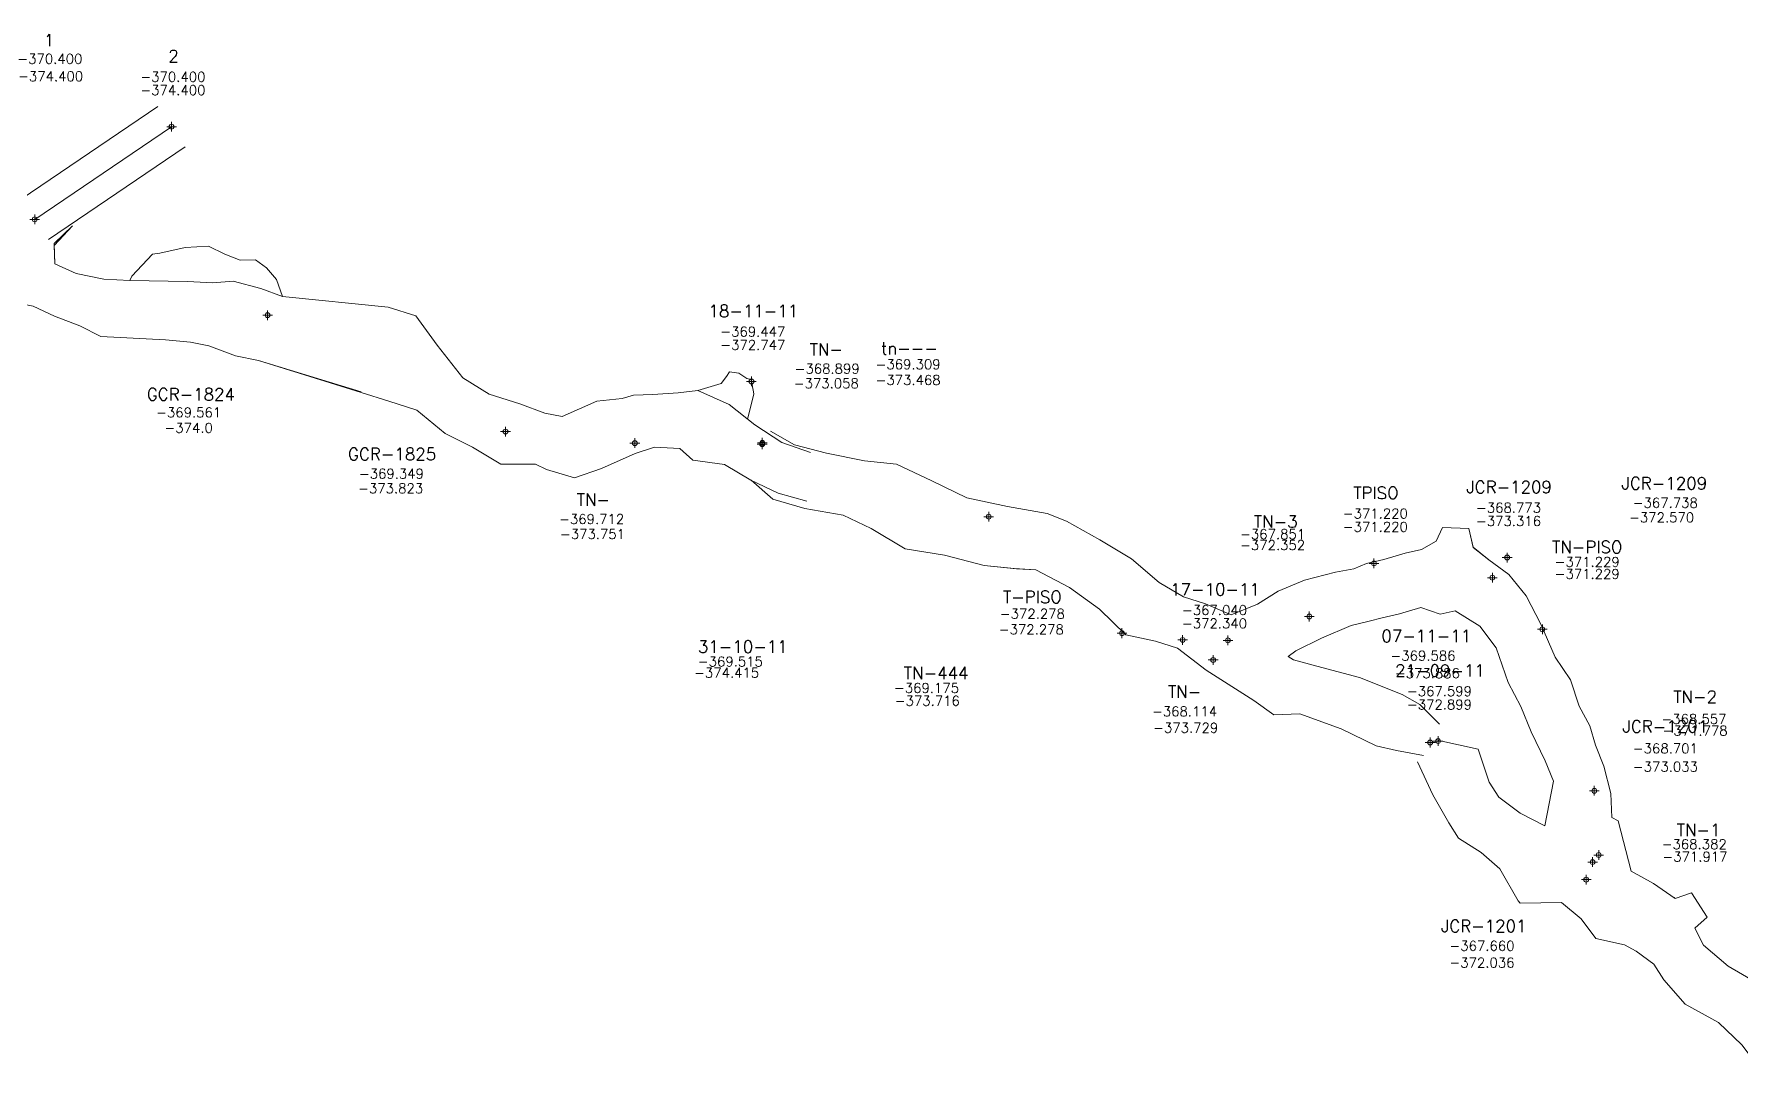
# Model space of a CAD drawing. Extents: x 0 to 99091, y -1812 to 13278.
# Drawn here: x 10511.8 to 10687.1, y 9910.7 to 10016.4 of the extents above; entities that cross this region are included whole.
import ezdxf
from ezdxf.enums import TextEntityAlignment as Align

# ---------------------------------------------------------------- set-up
doc = ezdxf.new("R2010")
doc.units = 0
doc.header["$MEASUREMENT"] = 0
doc.header["$PDMODE"] = 34
doc.header["$PDSIZE"] = 0.5
for name, color, linetype in [('F-440-8181-E-SCR', 1, 'Continuous'), ('F-450-7820-W-FI2', 7, 'Continuous'), ('F-450-7820-W-FIC', 226, 'Continuous'), ('F-450-7820-W-SCR', 1, 'Continuous')]:
    doc.layers.add(name, color=color, linetype=linetype)
doc.styles.add('ROMAND', font='ROMAND.SHX')
doc.styles.add('ROMANS', font='ROMANS.SHX', dxfattribs={"width": 2.5})

# ---------------------------------------------------------------- blocks, each defined once
blk = doc.blocks.new('F2')
at = {"lineweight": 0}
blk.add_point((0, 0), dxfattribs=at)
at = {"lineweight": 0, "style": 'ROMAND'}
for tag, height, p in [('NOMBRE', 1.25, (0.2, 6.62)), ('CIELO', 1, (0.14, 4.62)), ('PISO', 1, (0.14, 3.25))]:
    blk.add_attdef(tag, text='', height=height, dxfattribs=at).set_placement(p, align=Align.CENTER)
at = {"lineweight": 0, "style": 'ROMANS', "flags": 1}
for tag, p in [('MINA', (-0.07, -3.26)), ('LOCALIZACION', (-0.07, -4.93)), ('ESTRUCTURA', (-0.07, -6.62)), ('NIVEL', (-0.07, -8.29)), ('OBRA', (-0.07, -10.12)), ('ATRAS', (-0.07, -13.48)), ('FECHA', (-0.07, -11.79)), ('TOPOGRAFO', (2.67, -15.3))]:
    blk.add_attdef(tag, text='', height=1.25, dxfattribs=at).set_placement(p, align=Align.CENTER)

msp = doc.modelspace()

# ---------------------------------------------------------------- linework, layer by layer
at = {"color": 3, "linetype": 'Continuous', "lineweight": 0, "ltscale": 5, "flags": 128}
for points in [[(10510.41089, 9999.42881), (10524.46589, 10008.94981)], [(10513.21511, 9995.28919), (10527.27011, 10004.81019)]]:
    msp.add_lwpolyline(points, dxfattribs=at)
at = {"color": 1, "linetype": 'Continuous', "lineweight": 0, "ltscale": 5, "elevation": -370.4, "flags": 128}
msp.add_lwpolyline([(10511.813, 9997.359), (10525.868, 10006.88)], dxfattribs=at)
at = {"layer": 'F-440-8181-E-SCR', "color": 1, "linetype": 'Continuous', "lineweight": 0, "flags": 128}
for points, elevation in [([(10537.27826, 9989.42001), (10548.11066, 9988.34715)], -367.83097), ([(10537.27826, 9989.42001), (10548.11066, 9988.34715)], -372.93097), ([(10534.81158, 9982.86902), (10545.34645, 9979.62983)], -367.83097), ([(10534.81158, 9982.86902), (10545.33406, 9979.57615)], -372.93097), ([(10585.38927, 9980.90341), (10585.68886, 9979.43363)], -369.44697), ([(10585.38927, 9980.90341), (10585.68886, 9979.43363)], -372.74697)]:
    msp.add_lwpolyline(points, dxfattribs=dict(at, elevation=elevation))
at = {"layer": 'F-440-8181-E-SCR', "color": 1, "linetype": 'Continuous', "lineweight": 0}
for points in [[(10515.68113, 9996.69535, -372.75308), (10513.81659, 9994.86713, -369.07378)], [(10515.68113, 9996.69535, -377.85308), (10513.82582, 9994.67531, -373.37378), (10513.82318, 9994.67438, -373.37573)], [(10527.49625, 9990.96621, -367.43857), (10521.57208, 9991.06367, -370.24352), (10518.92129, 9991.22342, -368.87093), (10516.06683, 9991.78818, -369.08552), (10513.88743, 9992.79343, -369.08374), (10513.81659, 9994.86713, -369.07378), (10513.81659, 9994.86713, -369.07378)], [(10527.49625, 9990.96621, -373.23857), (10521.57208, 9991.06367, -374.04352), (10518.92129, 9991.22342, -372.97093), (10516.06683, 9991.78818, -373.08552), (10513.88743, 9992.79343, -373.18374), (10513.82582, 9994.67531, -373.37378), (10513.82582, 9994.67531, -373.37378)], [(10521.57208, 9991.06367, -370.24352), (10521.79074, 9991.5243, -370.24295), (10523.90264, 9993.77815, -370.63437), (10524.65459, 9993.8988, -369.83037), (10527.27442, 9994.47873, -369.31664), (10529.67558, 9994.59802, -369.50348), (10531.32412, 9993.77204, -368.89318), (10531.32412, 9993.77204, -368.89318), (10532.92432, 9993.16439, -369.68346), (10534.47655, 9993.18736, -369.67487), (10535.61578, 9992.38606, -369.46744), (10536.65768, 9991.19678, -369.46)], [(10521.57208, 9991.06367, -374.04352), (10521.79074, 9991.5243, -374.04295), (10523.90264, 9993.77815, -374.03437), (10524.65459, 9993.8988, -374.03037), (10527.27442, 9994.47873, -374.11664), (10529.67558, 9994.59802, -374.10348), (10531.32412, 9993.77204, -374.09318), (10531.32412, 9993.77204, -374.09318), (10532.92432, 9993.16439, -374.08346), (10534.47655, 9993.18736, -374.17487), (10535.61578, 9992.38606, -374.16744), (10536.65768, 9991.19678, -374.16)], [(10537.27826, 9989.42001, -372.93097), (10535.03235, 9990.26567, -373.4576), (10532.21282, 9991.00677, -373.18976), (10530.11766, 9990.83399, -373.41084), (10527.49625, 9990.96621, -373.23857)], [(10537.27826, 9989.42001, -367.83097), (10535.03235, 9990.26567, -367.5576), (10532.21282, 9991.00677, -366.98976), (10530.11766, 9990.83399, -367.41084), (10527.49625, 9990.96621, -367.43857)], [(10537.27826, 9989.42001, -372.93097), (10536.65768, 9991.19678, -374.16)], [(10537.27826, 9989.42001, -367.83097), (10536.65768, 9991.19678, -369.46)], [(10525.241, 9984.97673, -367.43857), (10518.59096, 9985.32416, -368.0727), (10516.45719, 9986.4184, -368.87093), (10513.83089, 9987.42807, -369.08552), (10511.65148, 9988.43332, -369.08374), (10509.42174, 9988.90248, -369.07378), (10507.23526, 9989.23707, -373.06735)], [(10525.241, 9984.97673, -373.23857), (10518.59096, 9985.32416, -372.9727), (10516.45719, 9986.4184, -372.97093), (10513.83089, 9987.42807, -373.08552), (10511.65148, 9988.43332, -373.18374), (10509.42174, 9988.90248, -373.37378), (10507.23526, 9989.23707, -377.66735)], [(10564.19659, 9977.43903, -368.19749), (10564.19659, 9977.43903, -368.19749), (10561.63884, 9978.40048, -368.01468), (10558.49286, 9979.39639, -367.94542), (10555.77898, 9981.09464, -367.67431), (10553.16666, 9984.43899, -367.50692), (10550.97064, 9987.44178, -367.43488), (10548.11066, 9988.34715, -367.46283)], [(10564.19659, 9977.43903, -372.69749), (10564.19659, 9977.43903, -372.69749), (10561.63884, 9978.40048, -372.71468), (10558.49286, 9979.39639, -372.74542), (10555.77898, 9981.09464, -372.87431), (10553.16666, 9984.43899, -372.90692), (10550.97064, 9987.44178, -373.03488), (10548.11066, 9988.34715, -373.06283)], [(10534.81158, 9982.86902, -367.83097), (10532.42471, 9983.34034, -367.5576), (10529.71089, 9984.36219, -366.98976), (10527.82716, 9984.75092, -367.41084), (10525.241, 9984.97673, -367.43857)], [(10534.81158, 9982.86902, -372.93097), (10532.42471, 9983.34034, -373.4576), (10529.71089, 9984.36219, -373.18976), (10527.82716, 9984.75092, -373.41084), (10525.241, 9984.97673, -373.23857)], [(10585.38927, 9980.90341, -369.44697), (10584.95765, 9981.01954, -369.56162), (10584.13241, 9981.56572, -369.68726), (10583.19122, 9981.68005, -369.82023), (10582.87943, 9981.20827, -369.73488), (10582.31383, 9980.48065, -369.86052), (10579.93756, 9979.79303, -368.79134)], [(10585.38927, 9980.90341, -372.74697), (10584.95765, 9981.01954, -372.76162), (10584.13241, 9981.56572, -372.78726), (10583.19122, 9981.68005, -372.72023), (10582.87943, 9981.20827, -372.53488), (10582.31383, 9980.48065, -372.76052), (10579.93756, 9979.79303, -373.79134)], [(10564.37027, 9971.65487, -367.84029), (10563.25042, 9972.2262, -368.28299), (10559.67712, 9972.20358, -368.01468), (10556.77258, 9973.96218, -367.94542), (10553.96816, 9975.37442, -367.67431), (10551.05404, 9977.7654, -367.50692), (10548.19405, 9978.67077, -367.43488), (10545.33406, 9979.57615, -367.46283)], [(10564.37027, 9971.65487, -372.64029), (10563.25042, 9972.2262, -372.58299), (10559.67712, 9972.20358, -372.71468), (10556.77258, 9973.96218, -372.74542), (10553.96816, 9975.37442, -372.87431), (10551.05404, 9977.7654, -372.90692), (10548.19405, 9978.67077, -373.03488), (10545.33406, 9979.57615, -373.06283)], [(10564.19659, 9977.43903, -368.19749), (10565.97899, 9977.12314, -367.84029), (10569.56116, 9978.67524, -367.34497), (10572.14466, 9978.95757, -366.96871), (10573.30289, 9979.29269, -368.1861)], [(10564.19659, 9977.43903, -372.69749), (10565.97899, 9977.12314, -372.64029), (10569.56116, 9978.67524, -372.44497), (10572.14466, 9978.95757, -372.56871), (10573.30289, 9979.29269, -372.5861)], [(10577.89085, 9979.52722, -367.62986), (10575.29893, 9979.3512, -367.67469), (10573.30289, 9979.29269, -368.1861)], [(10577.89085, 9979.52722, -372.42986), (10575.29893, 9979.3512, -372.47469), (10573.30289, 9979.29269, -372.5861)], [(10591.49322, 9973.41208, -369.19093), (10588.56136, 9974.43392, -368.69104), (10585.78897, 9976.24606, -368.99113), (10583.13871, 9978.34989, -368.99123), (10579.93756, 9979.79303, -368.79134), (10577.89085, 9979.52722, -367.62986)], [(10591.49322, 9973.41208, -373.49093), (10588.56136, 9974.43392, -373.79104), (10585.78897, 9976.24606, -373.59113), (10583.13871, 9978.34989, -373.59123), (10579.93756, 9979.79303, -373.79134), (10577.89085, 9979.52722, -372.42986)], [(10585.68886, 9979.43363, -369.44697), (10585.45696, 9978.56991, -369.56162), (10585.07111, 9976.96042, -369.68726), (10585.01748, 9976.85848, -369.69804)], [(10585.68886, 9979.43363, -372.74697), (10585.45696, 9978.56991, -372.76162), (10585.07111, 9976.96042, -372.78726), (10585.01748, 9976.85848, -372.78183)], [(10564.37027, 9971.65487, -367.84029), (10564.37027, 9971.65487, -367.84029), (10567.24685, 9970.8086, -367.34497), (10570.02792, 9971.76247, -366.96871), (10573.47869, 9973.29527, -368.1861)], [(10564.37027, 9971.65487, -372.64029), (10564.37027, 9971.65487, -372.64029), (10567.24685, 9970.8086, -372.44497), (10570.02792, 9971.76247, -372.56871), (10573.47869, 9973.29527, -372.5861)], [(10578.05786, 9973.82967, -367.62986), (10575.45715, 9973.95352, -367.67469), (10573.47869, 9973.29527, -368.1861)], [(10578.05786, 9973.82967, -372.42986), (10575.45715, 9973.95352, -372.47469), (10573.47869, 9973.29527, -372.5861)], [(10591.11976, 9968.42604, -369.19093), (10588.17296, 9969.24845, -368.69104), (10585.36322, 9970.56198, -368.99113), (10582.67561, 9972.16721, -368.99123), (10579.39977, 9972.61314, -368.79134), (10578.05786, 9973.82967, -367.62986)], [(10591.11976, 9968.42604, -373.49093), (10588.17296, 9969.24845, -373.79104), (10585.36322, 9970.56198, -373.59113), (10582.67561, 9972.16721, -373.59123), (10579.39977, 9972.61314, -373.79134), (10578.05786, 9973.82967, -372.42986)]]:
    msp.add_polyline3d(points, dxfattribs=at)
at = {"layer": 'F-450-7820-W-SCR', "color": 1, "linetype": 'Continuous', "lineweight": 0}
for points in [[(10587.37606, 9975.60599, -368.38146), (10589.83525, 9974.2087, -368.18108), (10593.14565, 9973.33622, -368.38062), (10597.03117, 9972.55987, -368.48009), (10600.33851, 9972.2259, -367.87965), (10603.951, 9970.48236, -368.27911), (10607.56349, 9968.73882, -368.77857), (10611.72818, 9967.85264, -369.078), (10615.81379, 9967.14031, -369.39185)], [(10587.37606, 9975.60599, -375.18146), (10589.83525, 9974.2087, -373.38108), (10593.14565, 9973.33622, -373.38062), (10597.03117, 9972.55987, -373.38009), (10600.33851, 9972.2259, -373.37965), (10603.951, 9970.48236, -373.37911), (10607.56349, 9968.73882, -373.47857), (10611.72818, 9967.85264, -373.478), (10615.81379, 9967.14031, -374.29185)], [(10585.39917, 9970.58086, -368.38146), (10587.6387, 9968.62523, -368.18108), (10590.9125, 9967.65969, -368.38062), (10594.83463, 9966.9764, -368.48009), (10597.73926, 9965.61879, -367.87965), (10601.20531, 9963.50302, -368.27911), (10605.25711, 9962.87617, -368.77857), (10609.34859, 9961.80388, -369.078), (10612.40995, 9961.47856, -369.21404)], [(10585.39917, 9970.58086, -375.18146), (10587.6387, 9968.62523, -373.38108), (10590.9125, 9967.65969, -373.38062), (10594.83463, 9966.9764, -373.38009), (10597.73926, 9965.61879, -373.37965), (10601.20531, 9963.50302, -373.37911), (10605.25711, 9962.87617, -373.47857), (10609.34859, 9961.80388, -373.478), (10612.65592, 9961.46991, -373.57756)], [(10615.81379, 9967.14031, -374.29185), (10617.80068, 9966.35153, -374.38214), (10621.19945, 9964.4285, -373.9641), (10624.46019, 9962.47471, -373.74653), (10627.3147, 9960.06816, -373.72941), (10629.81586, 9958.5971, -373.616), (10632.07882, 9957.86985, -373.60536)], [(10615.81379, 9967.14031, -369.39185), (10617.80068, 9966.35153, -369.48214), (10621.19945, 9964.4285, -369.5641), (10624.46019, 9962.47471, -368.54653), (10627.3147, 9960.06816, -368.82941), (10629.81586, 9958.5971, -368.716), (10632.07882, 9957.86985, -369.00536)], [(10647.29226, 9961.46264, -372.45187), (10647.29226, 9961.46264, -372.45187), (10648.61331, 9962.01194, -372.61675), (10650.36996, 9962.41708, -372.62217), (10652.579, 9963.05748, -372.62909), (10654.23961, 9963.43477, -372.63421), (10655.761, 9964.29229, -372.73933), (10656.40247, 9965.70025, -372.54625), (10659.12534, 9965.59361, -372.44655), (10659.56886, 9963.63548, -372.45288)], [(10647.29226, 9961.46264, -367.85187), (10647.29226, 9961.46264, -367.85187), (10648.61331, 9962.01194, -368.41675), (10650.36996, 9962.41708, -368.62217), (10652.579, 9963.05748, -368.92909), (10654.23961, 9963.43477, -368.73421), (10655.761, 9964.29229, -368.03933), (10656.40247, 9965.70023, -367.64625), (10659.12532, 9965.59359, -367.64655), (10659.57241, 9963.66989, -367.75288)], [(10659.56886, 9963.63548, -372.45288), (10659.56886, 9963.63548, -372.45288), (10659.56886, 9963.63548, -372.45288), (10661.17044, 9962.38573, -372.59733), (10663.23552, 9960.8688, -372.63145), (10665.01676, 9958.68905, -372.45459)], [(10659.57241, 9963.66989, -367.75288), (10659.57241, 9963.66989, -367.75288), (10659.57241, 9963.66989, -367.75288), (10661.17044, 9962.38573, -367.69733), (10663.23552, 9960.8688, -367.63145), (10665.01676, 9958.68905, -367.95459)], [(10612.40995, 9961.47856, -369.21404), (10614.63609, 9961.37204, -369.48214), (10618.0885, 9959.53341, -369.5641), (10621.18832, 9957.32642, -368.54653), (10623.88192, 9954.66668, -368.82941), (10626.91945, 9954.0396, -368.716), (10629.18241, 9953.31235, -369.00536)], [(10612.65592, 9961.46991, -373.57756), (10614.63609, 9961.37204, -374.38214), (10618.0885, 9959.53341, -373.9641), (10621.18832, 9957.32642, -373.74653), (10623.88192, 9954.66668, -373.72941), (10626.91945, 9954.0396, -373.616), (10629.18241, 9953.31235, -373.60536)], [(10632.07882, 9957.86985, -369.00536), (10634.71856, 9956.73247, -367.54217), (10637.41852, 9957.82271, -367.44403), (10639.52271, 9959.17267, -367.94583), (10642.21959, 9960.2803, -368.04799), (10645.41323, 9961.11733, -367.65045), (10647.29226, 9961.46264, -367.85187), (10647.29226, 9961.46264, -367.85187)], [(10632.07882, 9957.86985, -373.60536), (10634.71868, 9956.73242, -372.34217), (10637.41852, 9957.82271, -372.34403), (10639.52271, 9959.17267, -372.24583), (10642.21959, 9960.2803, -372.34799), (10645.41323, 9961.11733, -372.45045), (10647.29226, 9961.46264, -372.45187), (10647.29226, 9961.46264, -372.45187)], [(10648.87545, 9956.09109, -372.45187), (10648.87545, 9956.09109, -372.45187), (10650.22824, 9956.4413, -372.61675), (10651.98489, 9956.84644, -372.62217), (10654.19393, 9957.48684, -372.62909), (10656.16082, 9956.80764, -372.63421), (10657.69499, 9957.1562, -372.73133)], [(10648.87545, 9956.09109, -367.85187), (10648.87545, 9956.09109, -367.85187), (10650.22824, 9956.4413, -368.41675), (10651.98489, 9956.84644, -368.62217), (10654.19393, 9957.48684, -368.92909), (10656.16082, 9956.80764, -368.73421), (10657.69499, 9957.1562, -368.09224)], [(10657.69499, 9957.1562, -372.73133), (10657.69499, 9957.1562, -372.73133), (10660.24378, 9955.57318, -372.45459)], [(10657.69499, 9957.1562, -368.09224), (10657.69499, 9957.1562, -368.09224), (10660.24378, 9955.57318, -367.95459)], [(10665.01676, 9958.68905, -367.95459), (10666.52287, 9955.77812, -368.02438), (10667.99414, 9952.37255, -367.19221), (10669.57285, 9950.04282, -368.09218), (10670.44522, 9947.33746, -367.69216), (10671.53224, 9945.34066, -367.75224)], [(10665.01676, 9958.68905, -372.45459), (10666.52287, 9955.77812, -372.32438), (10667.99414, 9952.37255, -372.39221), (10669.57285, 9950.04282, -372.29218), (10670.44522, 9947.33746, -372.29216), (10671.53224, 9945.34066, -371.95224)], [(10640.54088, 9952.43803, -372.28377), (10641.33207, 9953.03376, -372.24583), (10643.9724, 9954.33323, -372.34799), (10647.02469, 9955.64986, -372.45045), (10648.87545, 9956.09109, -372.45187), (10648.87545, 9956.09109, -372.45187)], [(10640.54088, 9952.43803, -367.75194), (10641.33207, 9953.03376, -367.94583), (10643.9724, 9954.33323, -368.04799), (10647.02469, 9955.64986, -367.65045), (10648.87545, 9956.09109, -367.85187), (10648.87545, 9956.09109, -367.85187)], [(10660.24378, 9955.57318, -367.95459), (10661.9317, 9953.33659, -368.02438), (10663.13808, 9949.79016, -367.19221), (10664.45192, 9947.31957, -368.09218), (10665.50088, 9944.70811, -367.69216), (10666.96103, 9941.74939, -367.67427)], [(10660.24378, 9955.57318, -372.45459), (10661.9317, 9953.33659, -372.32438), (10663.13808, 9949.79016, -372.39221), (10664.45192, 9947.31957, -372.29218), (10665.50088, 9944.70811, -372.29216), (10666.96103, 9941.74939, -372.17427)], [(10637.04502, 9947.92057, -373.64603), (10632.15198, 9951.05864, -372.34217), (10629.18241, 9953.31235, -373.60536)], [(10637.04502, 9947.92057, -368.54603), (10632.15185, 9951.05864, -367.54217), (10629.18241, 9953.31235, -369.00536)], [(10652.26066, 9948.54712, -373.21821), (10647.88391, 9950.30521, -373.6885), (10643.51265, 9951.44609, -373.56817), (10641.09166, 9952.10083, -373.65687), (10640.54088, 9952.43803, -372.28377)], [(10652.26066, 9948.54712, -367.91821), (10647.88391, 9950.30521, -368.3885), (10643.51265, 9951.44609, -368.76817), (10641.09166, 9952.10083, -368.75687), (10640.54088, 9952.43803, -367.75194)], [(10656.08946, 9945.49317, -368.28646), (10654.08791, 9947.51228, -367.51682), (10652.26066, 9948.54712, -367.91821)], [(10656.08946, 9945.49317, -373.08646), (10654.08791, 9947.51228, -373.11682), (10652.26066, 9948.54712, -373.21821)], [(10649.60094, 9943.28063, -367.91821), (10645.99551, 9945.03322, -368.3885), (10641.75913, 9946.55067, -368.76817), (10639.06837, 9946.45227, -368.75687), (10637.04502, 9947.92057, -368.54603)], [(10649.60094, 9943.28063, -373.21821), (10645.99551, 9945.03322, -373.6885), (10641.75913, 9946.55067, -373.56817), (10639.06837, 9946.45227, -373.65687), (10637.04502, 9947.92057, -373.64603)], [(10671.53224, 9945.34066, -367.75224), (10672.13029, 9943.32875, -367.98459), (10672.97699, 9941.18222, -367.9105), (10673.70701, 9938.37538, -368.21707), (10673.81535, 9935.9051, -368.33976), (10674.43702, 9935.56854, -368.32365), (10675.78914, 9930.39358, -366.59887)], [(10671.53224, 9945.34066, -371.95224), (10672.13029, 9943.32875, -371.88459), (10672.97699, 9941.18222, -372.0105), (10673.70701, 9938.37538, -372.01707), (10673.81535, 9935.9051, -371.93976), (10674.43702, 9935.56854, -371.92365), (10675.78914, 9930.39358, -372.19887)], [(10654.46658, 9942.27972, -368.28646), (10651.69867, 9942.78137, -367.51682), (10649.60094, 9943.28063, -367.91821)], [(10654.46658, 9942.27972, -373.08646), (10651.69867, 9942.78137, -373.11682), (10649.60094, 9943.28063, -373.21821)], [(10656.02462, 9943.83641, -367.59909), (10660.05829, 9942.93363, -366.33237), (10661.20271, 9939.54444, -367.47137), (10662.1986, 9937.99298, -367.63706), (10664.39672, 9936.37569, -367.5856), (10666.91821, 9935.06121, -367.49817)], [(10656.02462, 9943.83641, -372.89909), (10660.05829, 9942.93363, -372.83237), (10661.20271, 9939.54444, -372.77137), (10662.1986, 9937.99298, -372.73706), (10664.39672, 9936.37569, -372.5856), (10666.91821, 9935.06121, -372.39817)], [(10653.84131, 9941.6357, -367.59909), (10655.40995, 9938.24824, -366.33237), (10657.04738, 9935.35599, -367.47137), (10658.04326, 9933.80452, -367.63706), (10660.38224, 9932.32922, -367.5856), (10662.28592, 9930.64511, -367.49817)], [(10653.84131, 9941.6357, -372.89909), (10655.40995, 9938.24824, -372.83237), (10657.04738, 9935.35599, -372.77137), (10658.04326, 9933.80452, -372.73706), (10660.38224, 9932.32922, -372.5856), (10662.28592, 9930.64511, -372.39817)], [(10666.96103, 9941.74939, -372.17427), (10666.96103, 9941.74939, -372.17427), (10667.80083, 9939.6436, -372.0105), (10666.91821, 9935.06121, -372.39817), (10666.91821, 9935.06121, -372.39817), (10666.91821, 9935.06121, -372.39817)], [(10666.96103, 9941.74939, -367.67427), (10666.96103, 9941.74939, -367.67427), (10667.80083, 9939.6436, -367.9105), (10666.91821, 9935.06121, -367.49817), (10666.91821, 9935.06121, -367.49817)], [(10662.28592, 9930.64511, -367.49817), (10664.18742, 9927.3462, -367.75949), (10664.39442, 9927.12908, -367.75636), (10668.63912, 9927.16923, -366.82605), (10670.6502, 9925.49448, -366.59887), (10672.158, 9923.47808, -367.27274), (10675.1134, 9922.84172, -367.84661)], [(10662.28592, 9930.64511, -372.39817), (10664.18742, 9927.3462, -372.25949), (10664.39442, 9927.12908, -372.25636), (10668.63912, 9927.16923, -372.22605), (10670.6502, 9925.49448, -372.19887), (10672.158, 9923.47808, -372.17274), (10675.1134, 9922.84172, -372.24661)], [(10675.78914, 9930.39358, -366.59887), (10678.09312, 9929.13621, -367.27274), (10680.32279, 9927.58665, -367.7336)], [(10675.78914, 9930.39358, -372.19887), (10678.09312, 9929.13621, -372.17274), (10680.32279, 9927.58665, -372.0336)], [(10680.20081, 9927.69171, -367.74279), (10680.32279, 9927.58665, -367.7336), (10681.99143, 9928.17087, -367.60122), (10683.60487, 9925.67913, -367.60957)], [(10680.20081, 9927.69171, -372.03729), (10680.32279, 9927.58665, -372.0336), (10681.99143, 9928.17075, -372.10122), (10683.60487, 9925.67913, -372.10957)], [(10683.60487, 9925.67913, -372.10957), (10682.32821, 9924.55658, -372.15032), (10683.20954, 9922.80121, -372.10637), (10685.76662, 9920.65749, -372.13003), (10689.11321, 9918.67683, -372.34444), (10691.8953, 9916.73154, -372.3681), (10692.96611, 9914.61009, -372.21489)], [(10683.60487, 9925.67913, -367.60957), (10682.32821, 9924.55658, -367.65032), (10683.20954, 9922.80121, -368.00637), (10685.76662, 9920.65749, -367.93003), (10689.11321, 9918.67683, -368.14444), (10691.8953, 9916.73154, -367.9681), (10692.96611, 9914.61009, -367.41489)], [(10675.1134, 9922.84172, -372.24661), (10676.29835, 9922.1716, -372.10122), (10678.12807, 9920.85269, -372.15032), (10679.1594, 9919.2296, -372.10637), (10681.34147, 9916.75518, -372.13003), (10684.76306, 9914.84066, -372.34444), (10687.17014, 9912.56466, -372.3681), (10688.54096, 9910.70778, -372.21489)], [(10675.1134, 9922.84172, -367.84661), (10676.29835, 9922.1716, -367.60122), (10678.12807, 9920.85269, -367.65032), (10679.1594, 9919.2296, -368.00637), (10681.34147, 9916.75518, -367.93003), (10684.76306, 9914.84066, -368.14444), (10687.17014, 9912.56466, -367.9681), (10688.54096, 9910.70778, -367.41489)]]:
    msp.add_polyline3d(points, dxfattribs=at)

# ---------------------------------------------------------------- block references
at = {"color": 4, "linetype": 'Continuous', "lineweight": 0}
ref = msp.add_blockref('F2', (10511.813, 9997.359, -370.4), dxfattribs=at)
ref.add_attrib('NOMBRE', '1', dxfattribs={"lineweight": 0, "height": 1.25, "style": 'ROMAND'}).set_placement((10513.29563, 10015.13699, -370.4), align=Align.CENTER)
ref.add_attrib('CIELO', '-370.400', dxfattribs={"lineweight": 0, "height": 1, "style": 'ROMAND'}).set_placement((10513.37038, 10013.34609, -370.4), align=Align.CENTER)
ref.add_attrib('PISO', '-374.400', dxfattribs={"lineweight": 0, "height": 1, "style": 'ROMAND'}).set_placement((10513.44513, 10011.55518, -370.4), align=Align.CENTER)
msp.add_blockref('F2', (10525.868, 10006.88, -370.4), dxfattribs=at).add_auto_attribs({'NOMBRE': '2', 'CIELO': '-370.400', 'PISO': '-374.400'})
at = {"layer": 'F-450-7820-W-FI2', "color": 2, "linetype": 'Continuous', "lineweight": 0}
ref = msp.add_blockref('F2', (10535.733, 9987.511, -369.561), dxfattribs=at)
ref.add_attrib('NOMBRE', 'GCR-1824', dxfattribs={"layer": '0', "lineweight": 0, "height": 1.25, "style": 'ROMAND'}).set_placement((10527.85387, 9978.76192, -369.561), align=Align.CENTER)
ref.add_attrib('CIELO', '-369.561', dxfattribs={"layer": '0', "lineweight": 0, "height": 1, "style": 'ROMAND'}).set_placement((10527.62707, 9977.02452, -369.561), align=Align.CENTER)
ref.add_attrib('PISO', '-374.0', dxfattribs={"layer": '0', "lineweight": 0, "height": 1, "style": 'ROMAND'}).set_placement((10527.62707, 9975.43815, -369.561), align=Align.CENTER)
for p, values in [((10585.42922, 9980.70744, -369.44697), {'NOMBRE': '18-11-11', 'CIELO': '-369.447', 'PISO': '-372.747'}), ((10663.05035, 9962.61525, -368.77329), {'NOMBRE': 'JCR-1209', 'CIELO': '-368.773', 'PISO': '-373.316'})]:
    msp.add_blockref('F2', p, dxfattribs=at).add_auto_attribs(values)
ref = msp.add_blockref('F2', (10586.52917, 9974.26556, -369.30856), dxfattribs=at)
ref.add_attrib('NOMBRE', 'tn---', dxfattribs={"layer": '0', "lineweight": 0, "height": 1.25, "style": 'ROMAND'}).set_placement((10601.65991, 9983.48856, -369.30856), align=Align.CENTER)
ref.add_attrib('CIELO', '-369.309', dxfattribs={"layer": '0', "lineweight": 0, "height": 1, "style": 'ROMAND'}).set_placement((10601.5173, 9981.96908, -369.30856), align=Align.CENTER)
ref.add_attrib('PISO', '-373.468', dxfattribs={"layer": '0', "lineweight": 0, "height": 1, "style": 'ROMAND'}).set_placement((10601.5173, 9980.35473, -369.30856), align=Align.CENTER)
ref = msp.add_blockref('F2', (10586.54626, 9974.40986, -368.89907), dxfattribs=at)
ref.add_attrib('NOMBRE', 'TN-', dxfattribs={"layer": '0', "lineweight": 0, "height": 1.25, "style": 'ROMAND'}).set_placement((10593.11584, 9983.37124, -368.89907), align=Align.CENTER)
ref.add_attrib('CIELO', '-368.899', dxfattribs={"layer": '0', "lineweight": 0, "height": 1, "style": 'ROMAND'}).set_placement((10593.20436, 9981.51579, -368.89907), align=Align.CENTER)
ref.add_attrib('PISO', '-373.058', dxfattribs={"layer": '0', "lineweight": 0, "height": 1, "style": 'ROMAND'}).set_placement((10593.11584, 9980.01375, -368.89907), align=Align.CENTER)
ref = msp.add_blockref('F2', (10560.166, 9975.558, -369.349), dxfattribs=at)
ref.add_attrib('NOMBRE', 'GCR-1825', dxfattribs={"layer": '0', "lineweight": 0, "height": 1.25, "style": 'ROMAND'}).set_placement((10548.52172, 9972.62361, -369.349), align=Align.CENTER)
ref.add_attrib('CIELO', '-369.349', dxfattribs={"layer": '0', "lineweight": 0, "height": 1, "style": 'ROMAND'}).set_placement((10548.44605, 9970.73511, -369.349), align=Align.CENTER)
ref.add_attrib('PISO', '-373.823', dxfattribs={"layer": '0', "lineweight": 0, "height": 1, "style": 'ROMAND'}).set_placement((10548.3706, 9969.22428, -369.349), align=Align.CENTER)
ref = msp.add_blockref('F2', (10573.4553, 9974.37404, -369.71167), dxfattribs=at)
ref.add_attrib('NOMBRE', 'TN-', dxfattribs={"layer": '0', "lineweight": 0, "height": 1.25, "style": 'ROMAND'}).set_placement((10569.18654, 9967.93843, -369.71167), align=Align.CENTER)
ref.add_attrib('CIELO', '-369.712', dxfattribs={"layer": '0', "lineweight": 0, "height": 1, "style": 'ROMAND'}).set_placement((10569.01587, 9966.06473, -369.71167), align=Align.CENTER)
ref.add_attrib('PISO', '-373.751', dxfattribs={"layer": '0', "lineweight": 0, "height": 1, "style": 'ROMAND'}).set_placement((10569.1012, 9964.53176, -369.71167), align=Align.CENTER)
ref = msp.add_blockref('F2', (10609.80102, 9966.81456, -369.51452), dxfattribs=at)
ref.add_attrib('NOMBRE', '31-10-11', dxfattribs={"layer": '0', "lineweight": 0, "height": 1.25, "style": 'ROMAND'}).set_placement((10584.54512, 9952.84405, -369.51452), align=Align.CENTER)
ref.add_attrib('CIELO', '-369.515', dxfattribs={"layer": '0', "lineweight": 0, "height": 1, "style": 'ROMAND'}).set_placement((10583.26284, 9951.43553, -369.51452), align=Align.CENTER)
ref.add_attrib('PISO', '-374.415', dxfattribs={"layer": '0', "lineweight": 0, "height": 1, "style": 'ROMAND'}).set_placement((10582.87824, 9950.28311, -369.51452), align=Align.CENTER)
ref = msp.add_blockref('F2', (10623.48702, 9954.84714, -372.27819), dxfattribs=at)
ref.add_attrib('NOMBRE', 'T-PISO', dxfattribs={"layer": '0', "lineweight": 0, "height": 1.25, "style": 'ROMAND'}).set_placement((10614.28034, 9957.94762, -372.27819), align=Align.CENTER)
ref.add_attrib('CIELO', '-372.278', dxfattribs={"layer": '0', "lineweight": 0, "height": 1, "style": 'ROMAND'}).set_placement((10614.28034, 9956.34112, -372.27819), align=Align.CENTER)
ref.add_attrib('PISO', '-372.278', dxfattribs={"layer": '0', "lineweight": 0, "height": 1, "style": 'ROMAND'}).set_placement((10614.17308, 9954.73462, -372.27819), align=Align.CENTER)
ref = msp.add_blockref('F2', (10629.71878, 9954.15633, -369.17536), dxfattribs=at)
ref.add_attrib('NOMBRE', 'TN-444', dxfattribs={"layer": '0', "lineweight": 0, "height": 1.25, "style": 'ROMAND'}).set_placement((10604.40037, 9950.1256, -369.17536), align=Align.CENTER)
ref.add_attrib('CIELO', '-369.175', dxfattribs={"layer": '0', "lineweight": 0, "height": 1, "style": 'ROMAND'}).set_placement((10603.40686, 9948.72002, -369.17536), align=Align.CENTER)
ref.add_attrib('PISO', '-373.716', dxfattribs={"layer": '0', "lineweight": 0, "height": 1, "style": 'ROMAND'}).set_placement((10603.48965, 9947.39712, -369.17536), align=Align.CENTER)
ref = msp.add_blockref('F2', (10634.36888, 9954.11006, -368.11445), dxfattribs=at)
ref.add_attrib('NOMBRE', 'TN-', dxfattribs={"layer": '0', "lineweight": 0, "height": 1.25, "style": 'ROMAND'}).set_placement((10629.9171, 9948.21793, -368.11445), align=Align.CENTER)
ref.add_attrib('CIELO', '-368.114', dxfattribs={"layer": '0', "lineweight": 0, "height": 1, "style": 'ROMAND'}).set_placement((10629.9171, 9946.31078, -368.11445), align=Align.CENTER)
ref.add_attrib('PISO', '-373.729', dxfattribs={"layer": '0', "lineweight": 0, "height": 1, "style": 'ROMAND'}).set_placement((10630.02944, 9944.62802, -368.11445), align=Align.CENTER)
ref = msp.add_blockref('F2', (10655.14278, 9943.61866, -369.58646), dxfattribs=at)
ref.add_attrib('NOMBRE', '07-11-11', dxfattribs={"layer": '0', "lineweight": 0, "height": 1.25, "style": 'ROMAND'}).set_placement((10654.74336, 9953.93934, -369.58646), align=Align.CENTER)
ref.add_attrib('CIELO', '-369.586', dxfattribs={"layer": '0', "lineweight": 0, "height": 1, "style": 'ROMAND'}).set_placement((10654.40637, 9952.0322, -369.58646), align=Align.CENTER)
ref.add_attrib('PISO', '-373.886', dxfattribs={"layer": '0', "lineweight": 0, "height": 1, "style": 'ROMAND'}).set_placement((10654.8557, 9950.23725, -369.58646), align=Align.CENTER)
ref = msp.add_blockref('F2', (10671.82659, 9931.33508, -368.70131), dxfattribs=at)
ref.add_attrib('NOMBRE', 'JCR-1201', dxfattribs={"layer": '0', "lineweight": 0, "height": 1.25, "style": 'ROMAND'}).set_placement((10679.29715, 9944.63814, -368.70131), align=Align.CENTER)
ref.add_attrib('CIELO', '-368.701', dxfattribs={"layer": '0', "lineweight": 0, "height": 1, "style": 'ROMAND'}).set_placement((10679.29715, 9942.51161, -368.70131), align=Align.CENTER)
ref.add_attrib('PISO', '-373.033', dxfattribs={"layer": '0', "lineweight": 0, "height": 1, "style": 'ROMAND'}).set_placement((10679.29715, 9940.63527, -368.70131), align=Align.CENTER)
at = {"layer": 'F-450-7820-W-FIC', "color": 5, "linetype": 'Continuous', "lineweight": 0}
for p, values in [((10649.36852, 9962.01583, -371.22003), {'NOMBRE': 'TPISO', 'CIELO': '-371.220', 'PISO': '-371.220'}), ((10632.85068, 9952.09778, -367.03955), {'NOMBRE': '17-10-11', 'CIELO': '-367.040', 'PISO': '-372.340'}), ((10655.95419, 9943.76542, -367.59909), {'NOMBRE': '21-09-11', 'CIELO': '-367.599', 'PISO': '-372.899'})]:
    msp.add_blockref('F2', p, dxfattribs=at).add_auto_attribs(values)
ref = msp.add_blockref('F2', (10661.53089, 9960.55089, -367.73788), dxfattribs=at)
ref.add_attrib('NOMBRE', 'JCR-1209', dxfattribs={"layer": '0', "lineweight": 0, "height": 1.25, "style": 'ROMAND'}).set_placement((10679.19448, 9969.62143, -367.73788), align=Align.CENTER)
ref.add_attrib('CIELO', '-367.738', dxfattribs={"layer": '0', "lineweight": 0, "height": 1, "style": 'ROMAND'}).set_placement((10679.28862, 9967.74173, -367.73788), align=Align.CENTER)
ref.add_attrib('PISO', '-372.570', dxfattribs={"layer": '0', "lineweight": 0, "height": 1, "style": 'ROMAND'}).set_placement((10678.91209, 9966.23802, -367.73788), align=Align.CENTER)
ref = msp.add_blockref('F2', (10642.72614, 9956.55964, -367.8507), dxfattribs=at)
ref.add_attrib('NOMBRE', 'TN-3', dxfattribs={"layer": '0', "lineweight": 0, "height": 1.25, "style": 'ROMAND'}).set_placement((10639.27904, 9965.69504, -367.8507), align=Align.CENTER)
ref.add_attrib('CIELO', '-367.851', dxfattribs={"layer": '0', "lineweight": 0, "height": 1, "style": 'ROMAND'}).set_placement((10638.95777, 9964.51862, -367.8507), align=Align.CENTER)
ref.add_attrib('PISO', '-372.352', dxfattribs={"layer": '0', "lineweight": 0, "height": 1, "style": 'ROMAND'}).set_placement((10638.95777, 9963.39569, -367.8507), align=Align.CENTER)
ref = msp.add_blockref('F2', (10666.66834, 9955.24819, -371.22878), dxfattribs=at)
ref.add_attrib('NOMBRE', 'TN-PISO', dxfattribs={"layer": '0', "lineweight": 0, "height": 1.25, "style": 'ROMAND'}).set_placement((10671.27202, 9963.07018, -371.22878), align=Align.CENTER)
ref.add_attrib('CIELO', '-371.229', dxfattribs={"layer": '0', "lineweight": 0, "height": 1, "style": 'ROMAND'}).set_placement((10671.27202, 9961.66989, -371.22878), align=Align.CENTER)
ref.add_attrib('PISO', '-371.229', dxfattribs={"layer": '0', "lineweight": 0, "height": 1, "style": 'ROMAND'}).set_placement((10671.27202, 9960.43129, -371.22878), align=Align.CENTER)
ref = msp.add_blockref('F2', (10672.00284, 9938.65796, -368.55708), dxfattribs=at)
ref.add_attrib('NOMBRE', 'TN-2', dxfattribs={"layer": '0', "lineweight": 0, "height": 1.25, "style": 'ROMAND'}).set_placement((10682.35383, 9947.68853, -368.55708), align=Align.CENTER)
ref.add_attrib('CIELO', '-368.557', dxfattribs={"layer": '0', "lineweight": 0, "height": 1, "style": 'ROMAND'}).set_placement((10682.23414, 9945.53491, -368.55708), align=Align.CENTER)
ref.add_attrib('PISO', '-371.778', dxfattribs={"layer": '0', "lineweight": 0, "height": 1, "style": 'ROMAND'}).set_placement((10682.35383, 9944.33852, -368.55708), align=Align.CENTER)
ref = msp.add_blockref('F2', (10672.45462, 9932.0597, -368.38245), dxfattribs=at)
ref.add_attrib('NOMBRE', 'TN-1', dxfattribs={"layer": '0', "lineweight": 0, "height": 1.25, "style": 'ROMAND'}).set_placement((10682.71454, 9934.01188, -368.38245), align=Align.CENTER)
ref.add_attrib('CIELO', '-368.382', dxfattribs={"layer": '0', "lineweight": 0, "height": 1, "style": 'ROMAND'}).set_placement((10682.26516, 9932.66492, -368.38245), align=Align.CENTER)
ref.add_attrib('PISO', '-371.917', dxfattribs={"layer": '0', "lineweight": 0, "height": 1, "style": 'ROMAND'}).set_placement((10682.34003, 9931.39284, -368.38245), align=Align.CENTER)
ref = msp.add_blockref('F2', (10671.1725, 9929.5327, -367.65958), dxfattribs=at)
ref.add_attrib('NOMBRE', 'JCR-1201', dxfattribs={"layer": '0', "lineweight": 0, "height": 1.25, "style": 'ROMAND'}).set_placement((10660.64522, 9924.13702, -367.65958), align=Align.CENTER)
ref.add_attrib('CIELO', '-367.660', dxfattribs={"layer": '0', "lineweight": 0, "height": 1, "style": 'ROMAND'}).set_placement((10660.46349, 9922.23067, -367.65958), align=Align.CENTER)
ref.add_attrib('PISO', '-372.036', dxfattribs={"layer": '0', "lineweight": 0, "height": 1, "style": 'ROMAND'}).set_placement((10660.46349, 9920.50588, -367.65958), align=Align.CENTER)

doc.saveas('drawing.dxf')
